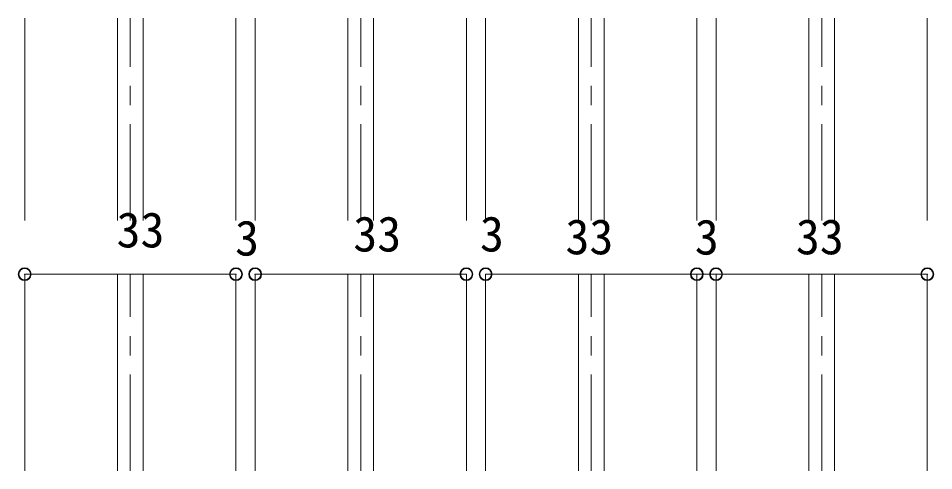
# Model space of a CAD drawing. Units: millimetres, scale not verified. Extents: x -596 to 604, y -411 to 420.
# Drawn here: x -461.6 to -318.6, y 144.5 to 215.1 of the extents above; entities that cross this region are included whole.
import ezdxf
from ezdxf.enums import TextEntityAlignment as Align

# ---------------------------------------------------------------- set-up
doc = ezdxf.new("R2010")
doc.units = ezdxf.units.MM
doc.header["$LTSCALE"] = 3
doc.header["$PDMODE"] = 32
doc.header["$PDSIZE"] = 1.8
doc.linetypes.add('CHAIN1', pattern=[8, 5, -1, 1, -1])
doc.layers.add('2-0_18', color=7, linetype='Continuous', lineweight=18)
doc.styles.add('ＭＳ ゴシック', font='')
doc.styles.get('ＭＳ ゴシック').set_extended_font_data('MS Gothic')

msp = doc.modelspace()

# ---------------------------------------------------------------- linework, layer by layer
at = {"layer": '2-0_18'}
for p, q in [((-460.574, 183.551), (-460.574, 215.101)), ((-446.074, 183.551), (-446.074, 215.101)), ((-442.074, 215.101), (-442.074, 183.551)), ((-427.574, 215.101), (-427.574, 183.551)), ((-424.574, 183.551), (-424.574, 215.101)), ((-410.074, 183.551), (-410.074, 215.101)), ((-406.074, 215.101), (-406.074, 183.551)), ((-391.574, 215.101), (-391.574, 183.551)), ((-388.572, 183.551), (-388.572, 215.101)), ((-374.072, 183.551), (-374.072, 215.101)), ((-370.072, 215.101), (-370.072, 183.551)), ((-355.572, 215.101), (-355.572, 183.551)), ((-352.572, 183.551), (-352.572, 215.101)), ((-338.072, 183.551), (-338.072, 215.101)), ((-334.072, 215.101), (-334.072, 183.551)), ((-319.572, 215.101), (-319.572, 183.551)), ((-460.574, 144.476), (-460.574, 175.147)), ((-446.074, 144.476), (-446.074, 175.147)), ((-442.074, 175.147), (-442.074, 144.476)), ((-427.574, 175.147), (-427.574, 144.476)), ((-424.574, 144.476), (-424.574, 175.147)), ((-410.074, 144.476), (-410.074, 175.147)), ((-406.074, 175.147), (-406.074, 144.476)), ((-391.574, 175.147), (-391.574, 144.476)), ((-388.572, 144.476), (-388.572, 175.147)), ((-374.072, 144.476), (-374.072, 175.147)), ((-370.072, 175.147), (-370.072, 144.476)), ((-355.572, 175.147), (-355.572, 144.476)), ((-352.572, 144.476), (-352.572, 175.147)), ((-338.072, 144.476), (-338.072, 175.147)), ((-334.072, 175.147), (-334.072, 144.476)), ((-319.572, 175.147), (-319.572, 144.476))]:
    msp.add_line(p, q, dxfattribs=at)
at = {"layer": '2-0_18', "linetype": 'CHAIN1'}
for p, q in [((-444.074, 183.551), (-444.074, 215.101)), ((-408.074, 183.551), (-408.074, 215.101)), ((-372.072, 183.551), (-372.072, 215.101)), ((-336.072, 183.551), (-336.072, 215.101)), ((-444.074, 144.476), (-444.074, 175.147)), ((-408.074, 144.476), (-408.074, 175.147)), ((-372.072, 144.476), (-372.072, 175.147)), ((-336.072, 144.476), (-336.072, 175.147))]:
    msp.add_line(p, q, dxfattribs=at)
at = {"layer": '2-0_18', "color": 4}
for p, q in [((-460.574, 175.147), (-427.574, 175.147)), ((-424.574, 175.147), (-391.574, 175.147)), ((-388.572, 175.147), (-355.572, 175.147)), ((-355.572, 175.147), (-352.572, 175.147)), ((-352.572, 175.147), (-319.572, 175.147))]:
    msp.add_line(p, q, dxfattribs=at)
for centre in [(-460.574, 175.147), (-427.574, 175.147), (-424.574, 175.147), (-391.574, 175.147), (-388.572, 175.147), (-355.572, 175.147), (-352.572, 175.147), (-319.572, 175.147)]:
    msp.add_circle(centre, 1, dxfattribs=at)
for p in [(-460.574, 175.147), (-427.574, 175.147), (-424.574, 175.147), (-391.574, 175.147), (-388.572, 175.147), (-355.572, 175.147), (-352.572, 175.147), (-319.572, 175.147)]:
    msp.add_point(p, dxfattribs=at)
at = {"layer": '2-0_18', "color": 5}
for p in [(-460.574, 175.147), (-427.574, 175.147), (-424.574, 175.147), (-391.574, 175.147), (-388.572, 175.147), (-355.572, 175.147), (-352.572, 175.147), (-319.572, 175.147)]:
    msp.add_point(p, dxfattribs=at)

# ---------------------------------------------------------------- texts
at = {"layer": '2-0_18', "style": 'ＭＳ ゴシック'}
for s, p in [('33', (-446.226, 177.679)), ('3', (-427.71, 176.403)), ('33', (-409.245, 177.041)), ('3', (-389.454, 177.041)), ('33', (-376.099, 176.604)), ('3', (-355.889, 176.563)), ('33', (-340.099, 176.604))]:
    msp.add_text(s, height=5.499, dxfattribs=at).set_placement(p, align=Align.BOTTOM_LEFT)

doc.saveas('drawing.dxf')
